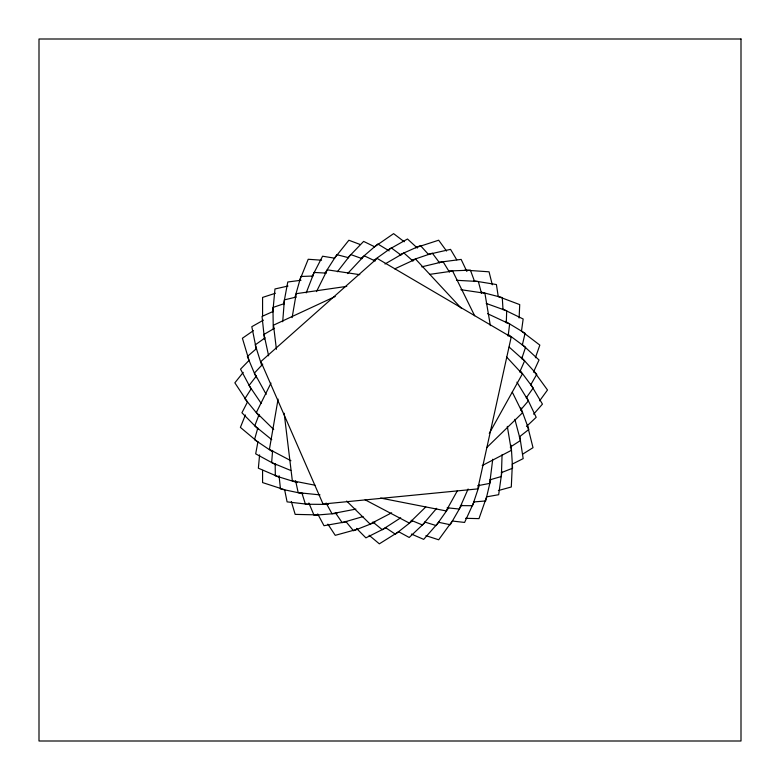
<?xml version="1.0" encoding="UTF-8"?>
<svg xmlns="http://www.w3.org/2000/svg" width="780" height="780" viewBox="0 0 780 780"><rect width="100%" height="100%" fill="white"/><g stroke="black" fill="none" stroke-linecap="round" stroke-linejoin="round"><path stroke-width="1.17" d="M502.067 454.73L501.374 476.502L489.752 479.875M506.298 322.901L506.688 310.81L486.194 303.42M512.362 463.885L511.3 486.983L498.391 490.532M519.109 317.986L519.724 304.61L498.079 296.459M272.61 450.43L271.654 462.569L290.794 470.486M282.701 321.731L284.407 299.881L296.254 297.034M259.594 454.867L258.365 468.195L279.591 477.331M272.825 311.981L274.96 288.971L288.005 286.026M492.736 459.254L489.713 483.395L477.769 485.696M508.131 336.102L509.642 324.022L487.607 313.697M501.862 471.841L498.673 494.705L486.71 496.831M521.489 331.032L523.166 319L502.398 308.899M278.08 399.097L269.412 449.407L290.93 460.736M292.11 317.635L296.234 293.68L346.759 286.367M257.917 441.899L255.684 453.833L275.944 464.87M283.549 304.658L287.781 281.99L301.022 280.264M490.678 479.7L485.686 500.955L473.596 501.959M522.317 345.091L525.086 333.284L505.382 321.331M257.81 428.015L254.504 439.666L272.61 451.825M294.928 297.463L300.895 276.481L313.004 276.032M479.417 485.053L472.505 505.723L460.395 505.616M521.703 358.781L525.554 347.295L508.033 334.327M486.642 496.792L478.988 518.622L465.601 518.31M535.392 357.757L539.828 345.111L521.43 331.09M259.145 414.473L254.748 425.841L271.752 439.686M306.199 292.89L314.116 272.444L326.284 273.117M245.398 414.979L240.396 427.391L258.112 442.24M299.559 280.712L308.207 259.272L321.555 260.198M468.117 488.992L459.274 509.038L447.154 507.8M519.704 372.04L524.618 360.906L509.184 347.11M474.211 501.452L464.597 522.444L452.517 521.05M533.442 372.148L539.019 359.99L522.015 344.351M270.982 383.087L256.357 412.483L273.721 429.517M316.475 291.623L327.317 269.841L359.794 274.667M247.494 401.973L241.927 412.776L258.17 429.166M312.019 276.724L322.589 256.21L334.571 258.17M457.373 490.756L446.15 510.929L380.572 498.069M489.274 433.427L522.356 373.971L506.639 357.055M461.76 504.758L450.274 524.745L438.399 522.249M530.731 384.842L536.776 374.322L521.323 357.211M251.374 388.537L244.852 398.755L259.486 416.549M325.075 273.058L336.814 254.66L348.553 257.702M448.744 507.751L436.176 525.574L424.603 521.986M526.227 397.878L533.208 387.982L520.143 370.519M452.273 521.069L438.672 539.789L425.929 535.655M539.624 400.842L547.501 390L533.9 371.28M256.474 375.921L249.054 385.476L261.281 403.504M337.379 271.752L350.747 254.553L362.125 258.658M243.224 372.372L234.858 382.834L247.572 402.148M334.435 258.297L348.875 240.24L360.262 244.53M436.683 508.307L422.448 524.979L411.197 520.318M520.494 410.114L528.401 400.842L516.935 382.161M438.935 521.995L423.686 539.36L411.401 534.066M533.627 414.17L542.451 404.118L530.654 384.248M262.753 364.172L254.426 373.055L266.185 394.358M347.587 273.585L364.231 255.83L375.238 260.998M347.607 258.043L363.626 241.41L374.556 246.724M425.792 506.932L409.237 523.039L365.137 499.824M486.759 447.574L522.473 412.815L512.265 392.096M425.081 522.444L409.207 537.469L398.541 531.658M526.481 426.485L536.182 417.3L526.285 396.474M256.552 348.562L247.367 356.479L256.288 377.735M361.267 258.258L377.803 243.994L389.21 250.906M412.523 520.748L395.363 534.212L385.3 527.465M519.285 436.946L528.821 429.458L520.894 407.843M265.093 337.847L255.235 344.877L261.787 365.654M373.532 260.54L391.277 247.884L401.008 255.089M253.422 330.632L242.405 338.247L249.044 360.409L240.532 369.164L251.394 389.542M374.585 246.802L393.607 233.639L404.264 241.761M400.715 517.813L382.288 529.708L372.84 522.015M510.247 447.115L520.484 440.505L514.868 419.308M398.931 531.58L379.334 543.835L369.077 535.236M522.697 454.135L533.013 447.681L527.407 425.256M274.511 328.292L263.991 334.415L268.622 355.836M384.988 264.001L403.923 252.983L413 261.095M263.455 320.131L251.803 326.693L256.366 349.333M387.377 250.341L407.501 239.002L417.349 248.059M391.657 512.801L370.09 524.053L346.651 501.062M482.225 465.553L511.339 450.362L507.302 426.377M386.51 527.475L365.898 537.859L356.499 528.372M512.333 464.081L523.175 458.611L519.85 437.005M335.205 296.517L273.497 325.172L276.412 349.294M394.719 268.885L415.652 259.165L461.146 308.11M273.117 311.454L262.041 316.417L264.488 339.339M399.399 254.972L420.44 245.564L428.581 254.563M374.917 522.327L353.476 530.751L345.774 521.391M501.296 472.67L512.577 468.234L511.192 445.234M284.427 303.556L272.961 307.466L273.263 329.257M411.694 260.208L432.334 253.178L439.589 262.88M275.32 293.28L262.577 297.424L262.577 315.695M415.496 247.738L438.672 240.211L446.55 251.043M363.07 516.584L342.147 522.649L335.351 512.635M357.542 529.21L335.244 535.333L327.883 524.15M421.765 266.848L443.079 261.729L449.446 272.113M427.996 254.456L450.538 249.366L456.748 259.828M355.885 509.106L331.988 513.698L326.108 503.042M346.729 521.674L324.002 525.71L317.714 513.923M429.78 274.365L452.634 271.06L474.659 315.764M438.262 262.382L461.136 259.409L466.869 271.469M337.019 513.376L314.048 515.288L308.88 502.993M448.627 270.982L470.428 270.173L474.601 281.551M328.439 504.426L305.438 504.221L301.802 492.677M318.298 514.907L295.171 514.381L291.33 501.55M456.456 280.293L478.354 281.502L481.474 293.28M464.782 270.133L489.05 271.81L492.297 284.798M319.995 494.881L298.194 492.668L295.62 480.763M310.031 504.533L287.089 501.871L284.68 489.957M460.844 289.682L484.906 293.251L490.357 325.63M473.626 280.829L496.402 284.544L498.254 296.546M314.993 485.209L292.344 480.773L284.164 413.224M303.03 493.711L280.469 488.962L279.055 475.683M481.162 292.11L502.281 297.599L503.012 309.699M297.317 482.606L275.33 475.81L275.165 463.7M284.593 489.733L262.577 482.576L262.577 470.398M511.183 337.096L477.76 488.904L323.056 504.026L260.861 361.569L377.13 258.394L511.183 337.096M741 39L39 39L39 741L741 741L741 39"/></g></svg>
